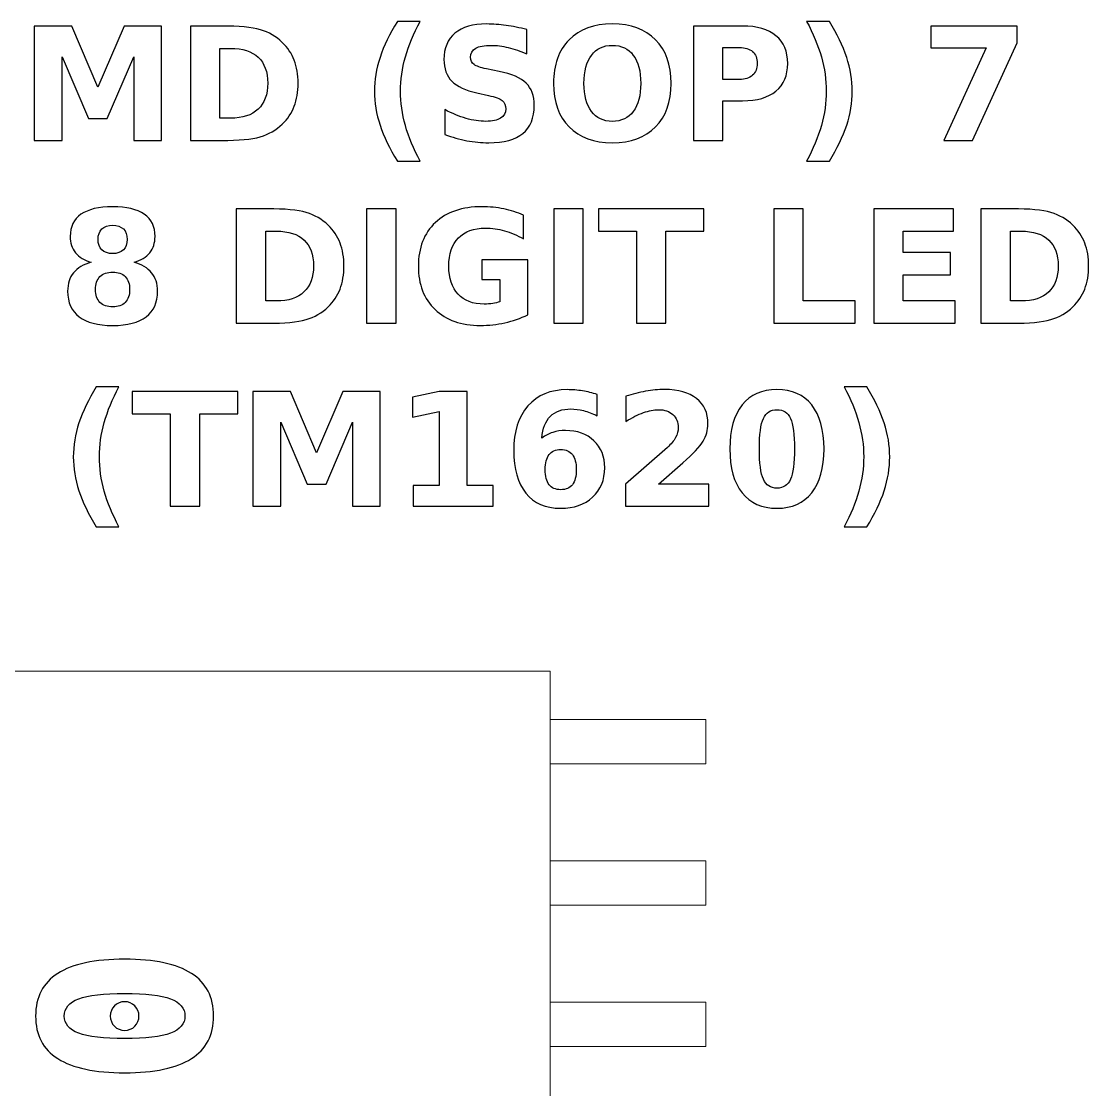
# Model space of a CAD drawing. Header units: centimetres. Extents: x -11.36 to -9.63, y -15.64 to -13.63.
# Drawn here: x -10.593 to -9.633, y -14.591 to -13.631 of the extents above; entities that cross this region are included whole.
import ezdxf

# ---------------------------------------------------------------- set-up
doc = ezdxf.new("R2010")
doc.units = ezdxf.units.CM
doc.header["$MEASUREMENT"] = 0
doc.layers.add('Layer 1', color=7, linetype='Continuous')

msp = doc.modelspace()

# ---------------------------------------------------------------- linework, layer by layer
at = {"layer": 'Layer 1', "color": 7, "lineweight": 9}
for points in [[(-10.8825, -15.485), (-10.1175, -15.485), (-10.1175, -14.215), (-10.8825, -14.215), (-10.8825, -15.485)], [(-10.1175, -14.2985), (-9.9775, -14.2985), (-9.9775, -14.2585), (-10.1175, -14.2585), (-10.1175, -14.2985)], [(-10.1175, -14.4255), (-9.9775, -14.4255), (-9.9775, -14.3855), (-10.1175, -14.3855), (-10.1175, -14.4255)], [(-10.1175, -14.5525), (-9.9775, -14.5525), (-9.9775, -14.5125), (-10.1175, -14.5125), (-10.1175, -14.5525)]]:
    msp.add_lwpolyline(points, close=True, dxfattribs=at)
at = {"layer": 'Layer 1', "color": 250}
for points, knots in [([(-10.23441, -13.75682), (-10.23441, -13.75682), (-10.25487, -13.75682), (-10.25487, -13.75682), (-10.25487, -13.75682), (-10.2619, -13.74549), (-10.2671, -13.73469), (-10.27044, -13.72446), (-10.27044, -13.72446), (-10.2738, -13.71425), (-10.27547, -13.70412), (-10.27547, -13.69405), (-10.27547, -13.69405), (-10.27547, -13.68399), (-10.27378, -13.6738), (-10.27042, -13.6635), (-10.27042, -13.6635), (-10.26703, -13.65318), (-10.26186, -13.64241), (-10.25487, -13.63114), (-10.25487, -13.63114), (-10.25487, -13.63114), (-10.23441, -13.63114), (-10.23441, -13.63114), (-10.23441, -13.63114), (-10.24029, -13.64203), (-10.24469, -13.65268), (-10.24763, -13.66308), (-10.24763, -13.66308), (-10.25057, -13.67347), (-10.25205, -13.68375), (-10.25205, -13.69391), (-10.25205, -13.69391), (-10.25205, -13.70407), (-10.25059, -13.71435), (-10.24768, -13.72479), (-10.24768, -13.72479), (-10.24476, -13.73521), (-10.24034, -13.74589), (-10.23441, -13.75682)], [0, 0, 0, 0, 0.1, 0.1, 0.1, 0.1, 0.2, 0.2, 0.2, 0.2, 0.3, 0.3, 0.3, 0.3, 0.4, 0.4, 0.4, 0.4, 0.5, 0.5, 0.5, 0.5, 0.6, 0.6, 0.6, 0.6, 0.7, 0.7, 0.7, 0.7, 0.8, 0.8, 0.8, 0.8, 0.9, 0.9, 0.9, 0.9, 1, 1, 1, 1]), ([(-9.88683, -13.75682), (-9.88095, -13.74589), (-9.87653, -13.73521), (-9.87359, -13.72479), (-9.87359, -13.72479), (-9.87065, -13.71435), (-9.86919, -13.70407), (-9.86919, -13.69391), (-9.86919, -13.69391), (-9.86919, -13.68375), (-9.87065, -13.67347), (-9.87359, -13.66308), (-9.87359, -13.66308), (-9.87653, -13.65268), (-9.88095, -13.64203), (-9.88683, -13.63114), (-9.88683, -13.63114), (-9.88683, -13.63114), (-9.86637, -13.63114), (-9.86637, -13.63114), (-9.86637, -13.63114), (-9.85939, -13.64241), (-9.85421, -13.65318), (-9.85082, -13.6635), (-9.85082, -13.6635), (-9.84746, -13.6738), (-9.84577, -13.68399), (-9.84577, -13.69405), (-9.84577, -13.69405), (-9.84577, -13.70412), (-9.84744, -13.71425), (-9.8508, -13.72446), (-9.8508, -13.72446), (-9.85414, -13.73469), (-9.85934, -13.74549), (-9.86637, -13.75682), (-9.86637, -13.75682), (-9.86637, -13.75682), (-9.88683, -13.75682), (-9.88683, -13.75682)], [0, 0, 0, 0, 0.1, 0.1, 0.1, 0.1, 0.2, 0.2, 0.2, 0.2, 0.3, 0.3, 0.3, 0.3, 0.4, 0.4, 0.4, 0.4, 0.5, 0.5, 0.5, 0.5, 0.6, 0.6, 0.6, 0.6, 0.7, 0.7, 0.7, 0.7, 0.8, 0.8, 0.8, 0.8, 0.9, 0.9, 0.9, 0.9, 1, 1, 1, 1]), ([(-10.58133, -13.63535), (-10.58133, -13.63535), (-10.54758, -13.63535), (-10.54758, -13.63535), (-10.54758, -13.63535), (-10.54758, -13.63535), (-10.52413, -13.69041), (-10.52413, -13.69041), (-10.52413, -13.69041), (-10.52413, -13.69041), (-10.50057, -13.63535), (-10.50057, -13.63535), (-10.50057, -13.63535), (-10.50057, -13.63535), (-10.46689, -13.63535), (-10.46689, -13.63535), (-10.46689, -13.63535), (-10.46689, -13.63535), (-10.46689, -13.73822), (-10.46689, -13.73822), (-10.46689, -13.73822), (-10.46689, -13.73822), (-10.49196, -13.73822), (-10.49196, -13.73822), (-10.49196, -13.73822), (-10.49196, -13.73822), (-10.49196, -13.66298), (-10.49196, -13.66298), (-10.49196, -13.66298), (-10.49196, -13.66298), (-10.51567, -13.71844), (-10.51567, -13.71844), (-10.51567, -13.71844), (-10.51567, -13.71844), (-10.53248, -13.71844), (-10.53248, -13.71844), (-10.53248, -13.71844), (-10.53248, -13.71844), (-10.55619, -13.66298), (-10.55619, -13.66298), (-10.55619, -13.66298), (-10.55619, -13.66298), (-10.55619, -13.73822), (-10.55619, -13.73822), (-10.55619, -13.73822), (-10.55619, -13.73822), (-10.58133, -13.73822), (-10.58133, -13.73822), (-10.58133, -13.73822), (-10.58133, -13.73822), (-10.58133, -13.63535), (-10.58133, -13.63535)], [0, 0, 0, 0, 0.076923, 0.076923, 0.076923, 0.076923, 0.153846, 0.153846, 0.153846, 0.153846, 0.230769, 0.230769, 0.230769, 0.230769, 0.307692, 0.307692, 0.307692, 0.307692, 0.384615, 0.384615, 0.384615, 0.384615, 0.461538, 0.461538, 0.461538, 0.461538, 0.538462, 0.538462, 0.538462, 0.538462, 0.615385, 0.615385, 0.615385, 0.615385, 0.692308, 0.692308, 0.692308, 0.692308, 0.769231, 0.769231, 0.769231, 0.769231, 0.846154, 0.846154, 0.846154, 0.846154, 0.923077, 0.923077, 0.923077, 0.923077, 1, 1, 1, 1]), ([(-10.4409, -13.63535), (-10.4409, -13.63535), (-10.41291, -13.63535), (-10.41291, -13.63535), (-10.41291, -13.63535), (-10.3973, -13.63535), (-10.38568, -13.63646), (-10.37804, -13.63869), (-10.37804, -13.63869), (-10.37039, -13.64092), (-10.36383, -13.64469), (-10.35835, -13.65003), (-10.35835, -13.65003), (-10.35353, -13.65466), (-10.34996, -13.66002), (-10.3476, -13.66609), (-10.3476, -13.66609), (-10.34528, -13.67213), (-10.3441, -13.679), (-10.3441, -13.68669), (-10.3441, -13.68669), (-10.3441, -13.69445), (-10.34528, -13.70137), (-10.3476, -13.70746), (-10.3476, -13.70746), (-10.34996, -13.71355), (-10.35353, -13.71891), (-10.35835, -13.72354), (-10.35835, -13.72354), (-10.36388, -13.72888), (-10.37049, -13.73265), (-10.3782, -13.73488), (-10.3782, -13.73488), (-10.38592, -13.73711), (-10.39749, -13.73822), (-10.41291, -13.73822), (-10.41291, -13.73822), (-10.41291, -13.73822), (-10.4409, -13.73822), (-10.4409, -13.73822), (-10.4409, -13.73822), (-10.4409, -13.73822), (-10.4409, -13.63535), (-10.4409, -13.63535)], [0, 0, 0, 0, 0.090909, 0.090909, 0.090909, 0.090909, 0.181818, 0.181818, 0.181818, 0.181818, 0.272727, 0.272727, 0.272727, 0.272727, 0.363636, 0.363636, 0.363636, 0.363636, 0.454545, 0.454545, 0.454545, 0.454545, 0.545455, 0.545455, 0.545455, 0.545455, 0.636364, 0.636364, 0.636364, 0.636364, 0.727273, 0.727273, 0.727273, 0.727273, 0.818182, 0.818182, 0.818182, 0.818182, 0.909091, 0.909091, 0.909091, 0.909091, 1, 1, 1, 1]), ([(-10.13857, -13.6386), (-10.13857, -13.6386), (-10.13857, -13.66035), (-10.13857, -13.66035), (-10.13857, -13.66035), (-10.14422, -13.65783), (-10.14974, -13.65593), (-10.1551, -13.65464), (-10.1551, -13.65464), (-10.16049, -13.65334), (-10.16557, -13.65271), (-10.17034, -13.65271), (-10.17034, -13.65271), (-10.17667, -13.65271), (-10.18137, -13.65358), (-10.18441, -13.65532), (-10.18441, -13.65532), (-10.18744, -13.65708), (-10.18895, -13.65979), (-10.18895, -13.66346), (-10.18895, -13.66346), (-10.18895, -13.66621), (-10.18794, -13.66837), (-10.18589, -13.6699), (-10.18589, -13.6699), (-10.18384, -13.67143), (-10.18013, -13.67277), (-10.17474, -13.67387), (-10.17474, -13.67387), (-10.17474, -13.67387), (-10.16345, -13.67613), (-10.16345, -13.67613), (-10.16345, -13.67613), (-10.152, -13.67844), (-10.14389, -13.68192), (-10.13907, -13.68662), (-10.13907, -13.68662), (-10.13424, -13.6913), (-10.13182, -13.69796), (-10.13182, -13.70659), (-10.13182, -13.70659), (-10.13182, -13.71795), (-10.13518, -13.72639), (-10.14191, -13.73192), (-10.14191, -13.73192), (-10.14864, -13.73744), (-10.15891, -13.74022), (-10.17274, -13.74022), (-10.17274, -13.74022), (-10.17928, -13.74022), (-10.18582, -13.73961), (-10.19238, -13.73836), (-10.19238, -13.73836), (-10.19894, -13.73711), (-10.20553, -13.73528), (-10.21209, -13.73286), (-10.21209, -13.73286), (-10.21209, -13.73286), (-10.21209, -13.71047), (-10.21209, -13.71047), (-10.21209, -13.71047), (-10.20553, -13.71395), (-10.19918, -13.71658), (-10.19304, -13.71835), (-10.19304, -13.71835), (-10.1869, -13.72011), (-10.181, -13.721), (-10.17531, -13.721), (-10.17531, -13.721), (-10.16952, -13.721), (-10.16508, -13.72004), (-10.162, -13.71811), (-10.162, -13.71811), (-10.15891, -13.71618), (-10.15739, -13.71343), (-10.15739, -13.70983), (-10.15739, -13.70983), (-10.15739, -13.70663), (-10.15842, -13.70414), (-10.16051, -13.7024), (-10.16051, -13.7024), (-10.16261, -13.70066), (-10.16677, -13.69909), (-10.17303, -13.69772), (-10.17303, -13.69772), (-10.17303, -13.69772), (-10.1833, -13.69544), (-10.1833, -13.69544), (-10.1833, -13.69544), (-10.19358, -13.69323), (-10.20111, -13.68973), (-10.20586, -13.6849), (-10.20586, -13.6849), (-10.21061, -13.68008), (-10.21298, -13.67357), (-10.21298, -13.66541), (-10.21298, -13.66541), (-10.21298, -13.65515), (-10.20967, -13.64727), (-10.20306, -13.64177), (-10.20306, -13.64177), (-10.19645, -13.63624), (-10.18695, -13.63349), (-10.17453, -13.63349), (-10.17453, -13.63349), (-10.16889, -13.63349), (-10.16308, -13.63392), (-10.1571, -13.63476), (-10.1571, -13.63476), (-10.15113, -13.63561), (-10.14495, -13.63688), (-10.13857, -13.6386)], [0, 0, 0, 0, 0.035714, 0.035714, 0.035714, 0.035714, 0.071429, 0.071429, 0.071429, 0.071429, 0.107143, 0.107143, 0.107143, 0.107143, 0.142857, 0.142857, 0.142857, 0.142857, 0.178571, 0.178571, 0.178571, 0.178571, 0.214286, 0.214286, 0.214286, 0.214286, 0.25, 0.25, 0.25, 0.25, 0.285714, 0.285714, 0.285714, 0.285714, 0.321429, 0.321429, 0.321429, 0.321429, 0.357143, 0.357143, 0.357143, 0.357143, 0.392857, 0.392857, 0.392857, 0.392857, 0.428571, 0.428571, 0.428571, 0.428571, 0.464286, 0.464286, 0.464286, 0.464286, 0.5, 0.5, 0.5, 0.5, 0.535714, 0.535714, 0.535714, 0.535714, 0.571429, 0.571429, 0.571429, 0.571429, 0.607143, 0.607143, 0.607143, 0.607143, 0.642857, 0.642857, 0.642857, 0.642857, 0.678571, 0.678571, 0.678571, 0.678571, 0.714286, 0.714286, 0.714286, 0.714286, 0.75, 0.75, 0.75, 0.75, 0.785714, 0.785714, 0.785714, 0.785714, 0.821429, 0.821429, 0.821429, 0.821429, 0.857143, 0.857143, 0.857143, 0.857143, 0.892857, 0.892857, 0.892857, 0.892857, 0.928571, 0.928571, 0.928571, 0.928571, 0.964286, 0.964286, 0.964286, 0.964286, 1, 1, 1, 1]), ([(-10.06155, -13.63349), (-10.04502, -13.63349), (-10.03206, -13.63822), (-10.0227, -13.6477), (-10.0227, -13.6477), (-10.01332, -13.65715), (-10.00864, -13.6702), (-10.00864, -13.68688), (-10.00864, -13.68688), (-10.00864, -13.70351), (-10.01332, -13.71656), (-10.0227, -13.72601), (-10.0227, -13.72601), (-10.03206, -13.73549), (-10.04502, -13.74022), (-10.06155, -13.74022), (-10.06155, -13.74022), (-10.07804, -13.74022), (-10.09097, -13.73549), (-10.10038, -13.72601), (-10.10038, -13.72601), (-10.10976, -13.71656), (-10.11447, -13.70351), (-10.11447, -13.68688), (-10.11447, -13.68688), (-10.11447, -13.6702), (-10.10976, -13.65715), (-10.10038, -13.6477), (-10.10038, -13.6477), (-10.09097, -13.63822), (-10.07804, -13.63349), (-10.06155, -13.63349)], [0, 0, 0, 0, 0.125, 0.125, 0.125, 0.125, 0.25, 0.25, 0.25, 0.25, 0.375, 0.375, 0.375, 0.375, 0.5, 0.5, 0.5, 0.5, 0.625, 0.625, 0.625, 0.625, 0.75, 0.75, 0.75, 0.75, 0.875, 0.875, 0.875, 0.875, 1, 1, 1, 1]), ([(-9.98857, -13.63535), (-9.98857, -13.63535), (-9.94455, -13.63535), (-9.94455, -13.63535), (-9.94455, -13.63535), (-9.93145, -13.63535), (-9.9214, -13.63827), (-9.91439, -13.64408), (-9.91439, -13.64408), (-9.90739, -13.64989), (-9.90388, -13.65816), (-9.90388, -13.66891), (-9.90388, -13.66891), (-9.90388, -13.67968), (-9.90739, -13.68798), (-9.91439, -13.69379), (-9.91439, -13.69379), (-9.9214, -13.6996), (-9.93145, -13.70252), (-9.94455, -13.70252), (-9.94455, -13.70252), (-9.94455, -13.70252), (-9.96204, -13.70252), (-9.96204, -13.70252), (-9.96204, -13.70252), (-9.96204, -13.70252), (-9.96204, -13.73822), (-9.96204, -13.73822), (-9.96204, -13.73822), (-9.96204, -13.73822), (-9.98857, -13.73822), (-9.98857, -13.73822), (-9.98857, -13.73822), (-9.98857, -13.73822), (-9.98857, -13.63535), (-9.98857, -13.63535)], [0, 0, 0, 0, 0.111111, 0.111111, 0.111111, 0.111111, 0.222222, 0.222222, 0.222222, 0.222222, 0.333333, 0.333333, 0.333333, 0.333333, 0.444444, 0.444444, 0.444444, 0.444444, 0.555556, 0.555556, 0.555556, 0.555556, 0.666667, 0.666667, 0.666667, 0.666667, 0.777778, 0.777778, 0.777778, 0.777778, 0.888889, 0.888889, 0.888889, 0.888889, 1, 1, 1, 1]), ([(-9.77507, -13.63535), (-9.77507, -13.63535), (-9.69755, -13.63535), (-9.69755, -13.63535), (-9.69755, -13.63535), (-9.69755, -13.63535), (-9.69755, -13.65031), (-9.69755, -13.65031), (-9.69755, -13.65031), (-9.69755, -13.65031), (-9.73765, -13.73822), (-9.73765, -13.73822), (-9.73765, -13.73822), (-9.73765, -13.73822), (-9.7635, -13.73822), (-9.7635, -13.73822), (-9.7635, -13.73822), (-9.7635, -13.73822), (-9.72552, -13.65485), (-9.72552, -13.65485), (-9.72552, -13.65485), (-9.72552, -13.65485), (-9.77507, -13.65485), (-9.77507, -13.65485), (-9.77507, -13.65485), (-9.77507, -13.65485), (-9.77507, -13.63535), (-9.77507, -13.63535)], [0, 0, 0, 0, 0.142857, 0.142857, 0.142857, 0.142857, 0.285714, 0.285714, 0.285714, 0.285714, 0.428571, 0.428571, 0.428571, 0.428571, 0.571429, 0.571429, 0.571429, 0.571429, 0.714286, 0.714286, 0.714286, 0.714286, 0.857143, 0.857143, 0.857143, 0.857143, 1, 1, 1, 1]), ([(-10.41437, -13.65541), (-10.41437, -13.65541), (-10.41437, -13.71816), (-10.41437, -13.71816), (-10.41437, -13.71816), (-10.41437, -13.71816), (-10.40487, -13.71816), (-10.40487, -13.71816), (-10.40487, -13.71816), (-10.39403, -13.71816), (-10.38575, -13.71548), (-10.38004, -13.71009), (-10.38004, -13.71009), (-10.37432, -13.70473), (-10.37145, -13.69692), (-10.37145, -13.68669), (-10.37145, -13.68669), (-10.37145, -13.67648), (-10.3743, -13.66872), (-10.37999, -13.66341), (-10.37999, -13.66341), (-10.38568, -13.65807), (-10.39398, -13.65541), (-10.40487, -13.65541), (-10.40487, -13.65541), (-10.40487, -13.65541), (-10.41437, -13.65541), (-10.41437, -13.65541)], [0, 0, 0, 0, 0.142857, 0.142857, 0.142857, 0.142857, 0.285714, 0.285714, 0.285714, 0.285714, 0.428571, 0.428571, 0.428571, 0.428571, 0.571429, 0.571429, 0.571429, 0.571429, 0.714286, 0.714286, 0.714286, 0.714286, 0.857143, 0.857143, 0.857143, 0.857143, 1, 1, 1, 1]), ([(-10.06155, -13.65271), (-10.06964, -13.65271), (-10.0759, -13.65569), (-10.08037, -13.66167), (-10.08037, -13.66167), (-10.08481, -13.66764), (-10.08705, -13.67604), (-10.08705, -13.68688), (-10.08705, -13.68688), (-10.08705, -13.6977), (-10.08481, -13.70607), (-10.08037, -13.71204), (-10.08037, -13.71204), (-10.0759, -13.71802), (-10.06964, -13.721), (-10.06155, -13.721), (-10.06155, -13.721), (-10.05341, -13.721), (-10.04714, -13.71802), (-10.04267, -13.71204), (-10.04267, -13.71204), (-10.03822, -13.70607), (-10.03599, -13.6977), (-10.03599, -13.68688), (-10.03599, -13.68688), (-10.03599, -13.67604), (-10.03822, -13.66764), (-10.04267, -13.66167), (-10.04267, -13.66167), (-10.04714, -13.65569), (-10.05341, -13.65271), (-10.06155, -13.65271)], [0, 0, 0, 0, 0.125, 0.125, 0.125, 0.125, 0.25, 0.25, 0.25, 0.25, 0.375, 0.375, 0.375, 0.375, 0.5, 0.5, 0.5, 0.5, 0.625, 0.625, 0.625, 0.625, 0.75, 0.75, 0.75, 0.75, 0.875, 0.875, 0.875, 0.875, 1, 1, 1, 1]), ([(-9.96204, -13.65457), (-9.96204, -13.65457), (-9.96204, -13.6833), (-9.96204, -13.6833), (-9.96204, -13.6833), (-9.96204, -13.6833), (-9.94737, -13.6833), (-9.94737, -13.6833), (-9.94737, -13.6833), (-9.94222, -13.6833), (-9.93824, -13.68206), (-9.93544, -13.67954), (-9.93544, -13.67954), (-9.93264, -13.67705), (-9.93123, -13.6735), (-9.93123, -13.66891), (-9.93123, -13.66891), (-9.93123, -13.6643), (-9.93264, -13.66077), (-9.93544, -13.65828), (-9.93544, -13.65828), (-9.93824, -13.65581), (-9.94222, -13.65457), (-9.94737, -13.65457), (-9.94737, -13.65457), (-9.94737, -13.65457), (-9.96204, -13.65457), (-9.96204, -13.65457)], [0, 0, 0, 0, 0.142857, 0.142857, 0.142857, 0.142857, 0.285714, 0.285714, 0.285714, 0.285714, 0.428571, 0.428571, 0.428571, 0.428571, 0.571429, 0.571429, 0.571429, 0.571429, 0.714286, 0.714286, 0.714286, 0.714286, 0.857143, 0.857143, 0.857143, 0.857143, 1, 1, 1, 1]), ([(-10.5302, -13.8477), (-10.53643, -13.84581), (-10.54114, -13.84292), (-10.54431, -13.83902), (-10.54431, -13.83902), (-10.54749, -13.83511), (-10.54906, -13.83025), (-10.54906, -13.82441), (-10.54906, -13.82441), (-10.54906, -13.81573), (-10.54582, -13.8091), (-10.53935, -13.80456), (-10.53935, -13.80456), (-10.53288, -13.80002), (-10.52336, -13.79774), (-10.51082, -13.79774), (-10.51082, -13.79774), (-10.49838, -13.79774), (-10.4889, -13.8), (-10.48243, -13.80454), (-10.48243, -13.80454), (-10.47597, -13.80906), (-10.47272, -13.81569), (-10.47272, -13.82441), (-10.47272, -13.82441), (-10.47272, -13.83025), (-10.47432, -13.83511), (-10.47749, -13.83902), (-10.47749, -13.83902), (-10.48069, -13.84292), (-10.48542, -13.84581), (-10.49165, -13.8477), (-10.49165, -13.8477), (-10.48467, -13.84962), (-10.4794, -13.85275), (-10.47585, -13.8571), (-10.47585, -13.8571), (-10.4723, -13.86143), (-10.47051, -13.86691), (-10.47051, -13.87354), (-10.47051, -13.87354), (-10.47051, -13.88373), (-10.4739, -13.89144), (-10.48067, -13.89664), (-10.48067, -13.89664), (-10.48744, -13.90186), (-10.49751, -13.90447), (-10.51082, -13.90447), (-10.51082, -13.90447), (-10.5242, -13.90447), (-10.53429, -13.90186), (-10.54111, -13.89664), (-10.54111, -13.89664), (-10.54793, -13.89144), (-10.55134, -13.88373), (-10.55134, -13.87354), (-10.55134, -13.87354), (-10.55134, -13.86691), (-10.54955, -13.86143), (-10.546, -13.8571), (-10.546, -13.8571), (-10.54245, -13.85275), (-10.53718, -13.84962), (-10.5302, -13.8477)], [0, 0, 0, 0, 0.0625, 0.0625, 0.0625, 0.0625, 0.125, 0.125, 0.125, 0.125, 0.1875, 0.1875, 0.1875, 0.1875, 0.25, 0.25, 0.25, 0.25, 0.3125, 0.3125, 0.3125, 0.3125, 0.375, 0.375, 0.375, 0.375, 0.4375, 0.4375, 0.4375, 0.4375, 0.5, 0.5, 0.5, 0.5, 0.5625, 0.5625, 0.5625, 0.5625, 0.625, 0.625, 0.625, 0.625, 0.6875, 0.6875, 0.6875, 0.6875, 0.75, 0.75, 0.75, 0.75, 0.8125, 0.8125, 0.8125, 0.8125, 0.875, 0.875, 0.875, 0.875, 0.9375, 0.9375, 0.9375, 0.9375, 1, 1, 1, 1]), ([(-10.39967, -13.7996), (-10.39967, -13.7996), (-10.37168, -13.7996), (-10.37168, -13.7996), (-10.37168, -13.7996), (-10.35607, -13.7996), (-10.34445, -13.80071), (-10.33681, -13.80294), (-10.33681, -13.80294), (-10.32916, -13.80517), (-10.3226, -13.80894), (-10.31712, -13.81428), (-10.31712, -13.81428), (-10.3123, -13.81891), (-10.30873, -13.82427), (-10.30637, -13.83034), (-10.30637, -13.83034), (-10.30405, -13.83638), (-10.30287, -13.84325), (-10.30287, -13.85094), (-10.30287, -13.85094), (-10.30287, -13.8587), (-10.30405, -13.86562), (-10.30637, -13.87171), (-10.30637, -13.87171), (-10.30873, -13.8778), (-10.3123, -13.88316), (-10.31712, -13.88779), (-10.31712, -13.88779), (-10.32265, -13.89313), (-10.32926, -13.8969), (-10.33697, -13.89913), (-10.33697, -13.89913), (-10.34469, -13.90136), (-10.35626, -13.90247), (-10.37168, -13.90247), (-10.37168, -13.90247), (-10.37168, -13.90247), (-10.39967, -13.90247), (-10.39967, -13.90247), (-10.39967, -13.90247), (-10.39967, -13.90247), (-10.39967, -13.7996), (-10.39967, -13.7996)], [0, 0, 0, 0, 0.090909, 0.090909, 0.090909, 0.090909, 0.181818, 0.181818, 0.181818, 0.181818, 0.272727, 0.272727, 0.272727, 0.272727, 0.363636, 0.363636, 0.363636, 0.363636, 0.454545, 0.454545, 0.454545, 0.454545, 0.545455, 0.545455, 0.545455, 0.545455, 0.636364, 0.636364, 0.636364, 0.636364, 0.727273, 0.727273, 0.727273, 0.727273, 0.818182, 0.818182, 0.818182, 0.818182, 0.909091, 0.909091, 0.909091, 0.909091, 1, 1, 1, 1]), ([(-10.28255, -13.7996), (-10.28255, -13.7996), (-10.25602, -13.7996), (-10.25602, -13.7996), (-10.25602, -13.7996), (-10.25602, -13.7996), (-10.25602, -13.90247), (-10.25602, -13.90247), (-10.25602, -13.90247), (-10.25602, -13.90247), (-10.28255, -13.90247), (-10.28255, -13.90247), (-10.28255, -13.90247), (-10.28255, -13.90247), (-10.28255, -13.7996), (-10.28255, -13.7996)], [0, 0, 0, 0, 0.25, 0.25, 0.25, 0.25, 0.5, 0.5, 0.5, 0.5, 0.75, 0.75, 0.75, 0.75, 1, 1, 1, 1]), ([(-10.13759, -13.89483), (-10.1442, -13.89805), (-10.15106, -13.90045), (-10.15819, -13.90207), (-10.15819, -13.90207), (-10.16532, -13.90367), (-10.17265, -13.90447), (-10.18025, -13.90447), (-10.18025, -13.90447), (-10.19737, -13.90447), (-10.21094, -13.89967), (-10.22096, -13.8901), (-10.22096, -13.8901), (-10.23098, -13.88053), (-10.23599, -13.86755), (-10.23599, -13.85113), (-10.23599, -13.85113), (-10.23599, -13.83455), (-10.23088, -13.82152), (-10.2207, -13.81199), (-10.2207, -13.81199), (-10.21049, -13.80249), (-10.19652, -13.79774), (-10.17879, -13.79774), (-10.17879, -13.79774), (-10.17195, -13.79774), (-10.16539, -13.79838), (-10.15911, -13.79967), (-10.15911, -13.79967), (-10.15285, -13.80096), (-10.14692, -13.80287), (-10.14137, -13.80539), (-10.14137, -13.80539), (-10.14137, -13.80539), (-10.14137, -13.82667), (-10.14137, -13.82667), (-10.14137, -13.82667), (-10.14711, -13.8234), (-10.15283, -13.82098), (-10.1585, -13.81938), (-10.1585, -13.81938), (-10.16416, -13.81776), (-10.16985, -13.81696), (-10.17555, -13.81696), (-10.17555, -13.81696), (-10.18613, -13.81696), (-10.19427, -13.81992), (-10.19998, -13.82582), (-10.19998, -13.82582), (-10.2057, -13.83173), (-10.20857, -13.84017), (-10.20857, -13.85113), (-10.20857, -13.85113), (-10.20857, -13.86202), (-10.20581, -13.87044), (-10.20029, -13.87636), (-10.20029, -13.87636), (-10.19478, -13.88229), (-10.18695, -13.88525), (-10.17679, -13.88525), (-10.17679, -13.88525), (-10.17404, -13.88525), (-10.17148, -13.88509), (-10.1691, -13.88474), (-10.1691, -13.88474), (-10.16673, -13.88438), (-10.16461, -13.88384), (-10.16273, -13.88311), (-10.16273, -13.88311), (-10.16273, -13.88311), (-10.16273, -13.86312), (-10.16273, -13.86312), (-10.16273, -13.86312), (-10.16273, -13.86312), (-10.17891, -13.86312), (-10.17891, -13.86312), (-10.17891, -13.86312), (-10.17891, -13.86312), (-10.17891, -13.84534), (-10.17891, -13.84534), (-10.17891, -13.84534), (-10.17891, -13.84534), (-10.13759, -13.84534), (-10.13759, -13.84534), (-10.13759, -13.84534), (-10.13759, -13.84534), (-10.13759, -13.89483), (-10.13759, -13.89483)], [0, 0, 0, 0, 0.045455, 0.045455, 0.045455, 0.045455, 0.090909, 0.090909, 0.090909, 0.090909, 0.136364, 0.136364, 0.136364, 0.136364, 0.181818, 0.181818, 0.181818, 0.181818, 0.227273, 0.227273, 0.227273, 0.227273, 0.272727, 0.272727, 0.272727, 0.272727, 0.318182, 0.318182, 0.318182, 0.318182, 0.363636, 0.363636, 0.363636, 0.363636, 0.409091, 0.409091, 0.409091, 0.409091, 0.454545, 0.454545, 0.454545, 0.454545, 0.5, 0.5, 0.5, 0.5, 0.545455, 0.545455, 0.545455, 0.545455, 0.590909, 0.590909, 0.590909, 0.590909, 0.636364, 0.636364, 0.636364, 0.636364, 0.681818, 0.681818, 0.681818, 0.681818, 0.727273, 0.727273, 0.727273, 0.727273, 0.772727, 0.772727, 0.772727, 0.772727, 0.818182, 0.818182, 0.818182, 0.818182, 0.863636, 0.863636, 0.863636, 0.863636, 0.909091, 0.909091, 0.909091, 0.909091, 0.954545, 0.954545, 0.954545, 0.954545, 1, 1, 1, 1]), ([(-10.11423, -13.7996), (-10.11423, -13.7996), (-10.0877, -13.7996), (-10.0877, -13.7996), (-10.0877, -13.7996), (-10.0877, -13.7996), (-10.0877, -13.90247), (-10.0877, -13.90247), (-10.0877, -13.90247), (-10.0877, -13.90247), (-10.11423, -13.90247), (-10.11423, -13.90247), (-10.11423, -13.90247), (-10.11423, -13.90247), (-10.11423, -13.7996), (-10.11423, -13.7996)], [0, 0, 0, 0, 0.25, 0.25, 0.25, 0.25, 0.5, 0.5, 0.5, 0.5, 0.75, 0.75, 0.75, 0.75, 1, 1, 1, 1]), ([(-10.07402, -13.7996), (-10.07402, -13.7996), (-9.97922, -13.7996), (-9.97922, -13.7996), (-9.97922, -13.7996), (-9.97922, -13.7996), (-9.97922, -13.81966), (-9.97922, -13.81966), (-9.97922, -13.81966), (-9.97922, -13.81966), (-10.01332, -13.81966), (-10.01332, -13.81966), (-10.01332, -13.81966), (-10.01332, -13.81966), (-10.01332, -13.90247), (-10.01332, -13.90247), (-10.01332, -13.90247), (-10.01332, -13.90247), (-10.03985, -13.90247), (-10.03985, -13.90247), (-10.03985, -13.90247), (-10.03985, -13.90247), (-10.03985, -13.81966), (-10.03985, -13.81966), (-10.03985, -13.81966), (-10.03985, -13.81966), (-10.07402, -13.81966), (-10.07402, -13.81966), (-10.07402, -13.81966), (-10.07402, -13.81966), (-10.07402, -13.7996), (-10.07402, -13.7996)], [0, 0, 0, 0, 0.125, 0.125, 0.125, 0.125, 0.25, 0.25, 0.25, 0.25, 0.375, 0.375, 0.375, 0.375, 0.5, 0.5, 0.5, 0.5, 0.625, 0.625, 0.625, 0.625, 0.75, 0.75, 0.75, 0.75, 0.875, 0.875, 0.875, 0.875, 1, 1, 1, 1]), ([(-9.91635, -13.7996), (-9.91635, -13.7996), (-9.88982, -13.7996), (-9.88982, -13.7996), (-9.88982, -13.7996), (-9.88982, -13.7996), (-9.88982, -13.88241), (-9.88982, -13.88241), (-9.88982, -13.88241), (-9.88982, -13.88241), (-9.84326, -13.88241), (-9.84326, -13.88241), (-9.84326, -13.88241), (-9.84326, -13.88241), (-9.84326, -13.90247), (-9.84326, -13.90247), (-9.84326, -13.90247), (-9.84326, -13.90247), (-9.91635, -13.90247), (-9.91635, -13.90247), (-9.91635, -13.90247), (-9.91635, -13.90247), (-9.91635, -13.7996), (-9.91635, -13.7996)], [0, 0, 0, 0, 0.166667, 0.166667, 0.166667, 0.166667, 0.333333, 0.333333, 0.333333, 0.333333, 0.5, 0.5, 0.5, 0.5, 0.666667, 0.666667, 0.666667, 0.666667, 0.833333, 0.833333, 0.833333, 0.833333, 1, 1, 1, 1]), ([(-9.82644, -13.7996), (-9.82644, -13.7996), (-9.75485, -13.7996), (-9.75485, -13.7996), (-9.75485, -13.7996), (-9.75485, -13.7996), (-9.75485, -13.81966), (-9.75485, -13.81966), (-9.75485, -13.81966), (-9.75485, -13.81966), (-9.79991, -13.81966), (-9.79991, -13.81966), (-9.79991, -13.81966), (-9.79991, -13.81966), (-9.79991, -13.83881), (-9.79991, -13.83881), (-9.79991, -13.83881), (-9.79991, -13.83881), (-9.75756, -13.83881), (-9.75756, -13.83881), (-9.75756, -13.83881), (-9.75756, -13.83881), (-9.75756, -13.85887), (-9.75756, -13.85887), (-9.75756, -13.85887), (-9.75756, -13.85887), (-9.79991, -13.85887), (-9.79991, -13.85887), (-9.79991, -13.85887), (-9.79991, -13.85887), (-9.79991, -13.88241), (-9.79991, -13.88241), (-9.79991, -13.88241), (-9.79991, -13.88241), (-9.75335, -13.88241), (-9.75335, -13.88241), (-9.75335, -13.88241), (-9.75335, -13.88241), (-9.75335, -13.90247), (-9.75335, -13.90247), (-9.75335, -13.90247), (-9.75335, -13.90247), (-9.82644, -13.90247), (-9.82644, -13.90247), (-9.82644, -13.90247), (-9.82644, -13.90247), (-9.82644, -13.7996), (-9.82644, -13.7996)], [0, 0, 0, 0, 0.083333, 0.083333, 0.083333, 0.083333, 0.166667, 0.166667, 0.166667, 0.166667, 0.25, 0.25, 0.25, 0.25, 0.333333, 0.333333, 0.333333, 0.333333, 0.416667, 0.416667, 0.416667, 0.416667, 0.5, 0.5, 0.5, 0.5, 0.583333, 0.583333, 0.583333, 0.583333, 0.666667, 0.666667, 0.666667, 0.666667, 0.75, 0.75, 0.75, 0.75, 0.833333, 0.833333, 0.833333, 0.833333, 0.916667, 0.916667, 0.916667, 0.916667, 1, 1, 1, 1]), ([(-9.73004, -13.7996), (-9.73004, -13.7996), (-9.70205, -13.7996), (-9.70205, -13.7996), (-9.70205, -13.7996), (-9.68644, -13.7996), (-9.67482, -13.80071), (-9.66718, -13.80294), (-9.66718, -13.80294), (-9.65953, -13.80517), (-9.65297, -13.80894), (-9.64749, -13.81428), (-9.64749, -13.81428), (-9.64267, -13.81891), (-9.6391, -13.82427), (-9.63674, -13.83034), (-9.63674, -13.83034), (-9.63442, -13.83638), (-9.63324, -13.84325), (-9.63324, -13.85094), (-9.63324, -13.85094), (-9.63324, -13.8587), (-9.63442, -13.86562), (-9.63674, -13.87171), (-9.63674, -13.87171), (-9.6391, -13.8778), (-9.64267, -13.88316), (-9.64749, -13.88779), (-9.64749, -13.88779), (-9.65302, -13.89313), (-9.65963, -13.8969), (-9.66734, -13.89913), (-9.66734, -13.89913), (-9.67506, -13.90136), (-9.68663, -13.90247), (-9.70205, -13.90247), (-9.70205, -13.90247), (-9.70205, -13.90247), (-9.73004, -13.90247), (-9.73004, -13.90247), (-9.73004, -13.90247), (-9.73004, -13.90247), (-9.73004, -13.7996), (-9.73004, -13.7996)], [0, 0, 0, 0, 0.090909, 0.090909, 0.090909, 0.090909, 0.181818, 0.181818, 0.181818, 0.181818, 0.272727, 0.272727, 0.272727, 0.272727, 0.363636, 0.363636, 0.363636, 0.363636, 0.454545, 0.454545, 0.454545, 0.454545, 0.545455, 0.545455, 0.545455, 0.545455, 0.636364, 0.636364, 0.636364, 0.636364, 0.727273, 0.727273, 0.727273, 0.727273, 0.818182, 0.818182, 0.818182, 0.818182, 0.909091, 0.909091, 0.909091, 0.909091, 1, 1, 1, 1]), ([(-10.52399, -13.82709), (-10.52399, -13.83119), (-10.52286, -13.83434), (-10.52058, -13.83652), (-10.52058, -13.83652), (-10.5183, -13.83874), (-10.51505, -13.83984), (-10.51082, -13.83984), (-10.51082, -13.83984), (-10.50668, -13.83984), (-10.50348, -13.83874), (-10.50125, -13.83652), (-10.50125, -13.83652), (-10.49899, -13.83434), (-10.49786, -13.83119), (-10.49786, -13.82709), (-10.49786, -13.82709), (-10.49786, -13.823), (-10.49899, -13.81987), (-10.50125, -13.81769), (-10.50125, -13.81769), (-10.50348, -13.8155), (-10.50668, -13.81442), (-10.51082, -13.81442), (-10.51082, -13.81442), (-10.51505, -13.81442), (-10.5183, -13.81552), (-10.52058, -13.81773), (-10.52058, -13.81773), (-10.52286, -13.81992), (-10.52399, -13.82305), (-10.52399, -13.82709)], [0, 0, 0, 0, 0.125, 0.125, 0.125, 0.125, 0.25, 0.25, 0.25, 0.25, 0.375, 0.375, 0.375, 0.375, 0.5, 0.5, 0.5, 0.5, 0.625, 0.625, 0.625, 0.625, 0.75, 0.75, 0.75, 0.75, 0.875, 0.875, 0.875, 0.875, 1, 1, 1, 1]), ([(-10.37314, -13.81966), (-10.37314, -13.81966), (-10.37314, -13.88241), (-10.37314, -13.88241), (-10.37314, -13.88241), (-10.37314, -13.88241), (-10.36364, -13.88241), (-10.36364, -13.88241), (-10.36364, -13.88241), (-10.3528, -13.88241), (-10.34452, -13.87973), (-10.33881, -13.87434), (-10.33881, -13.87434), (-10.33309, -13.86898), (-10.33022, -13.86117), (-10.33022, -13.85094), (-10.33022, -13.85094), (-10.33022, -13.84073), (-10.33307, -13.83297), (-10.33876, -13.82766), (-10.33876, -13.82766), (-10.34445, -13.82232), (-10.35275, -13.81966), (-10.36364, -13.81966), (-10.36364, -13.81966), (-10.36364, -13.81966), (-10.37314, -13.81966), (-10.37314, -13.81966)], [0, 0, 0, 0, 0.142857, 0.142857, 0.142857, 0.142857, 0.285714, 0.285714, 0.285714, 0.285714, 0.428571, 0.428571, 0.428571, 0.428571, 0.571429, 0.571429, 0.571429, 0.571429, 0.714286, 0.714286, 0.714286, 0.714286, 0.857143, 0.857143, 0.857143, 0.857143, 1, 1, 1, 1]), ([(-9.70351, -13.81966), (-9.70351, -13.81966), (-9.70351, -13.88241), (-9.70351, -13.88241), (-9.70351, -13.88241), (-9.70351, -13.88241), (-9.69401, -13.88241), (-9.69401, -13.88241), (-9.69401, -13.88241), (-9.68317, -13.88241), (-9.67489, -13.87973), (-9.66918, -13.87434), (-9.66918, -13.87434), (-9.66346, -13.86898), (-9.66059, -13.86117), (-9.66059, -13.85094), (-9.66059, -13.85094), (-9.66059, -13.84073), (-9.66344, -13.83297), (-9.66913, -13.82766), (-9.66913, -13.82766), (-9.67482, -13.82232), (-9.68312, -13.81966), (-9.69401, -13.81966), (-9.69401, -13.81966), (-9.69401, -13.81966), (-9.70351, -13.81966), (-9.70351, -13.81966)], [0, 0, 0, 0, 0.142857, 0.142857, 0.142857, 0.142857, 0.285714, 0.285714, 0.285714, 0.285714, 0.428571, 0.428571, 0.428571, 0.428571, 0.571429, 0.571429, 0.571429, 0.571429, 0.714286, 0.714286, 0.714286, 0.714286, 0.857143, 0.857143, 0.857143, 0.857143, 1, 1, 1, 1]), ([(-10.51082, -13.85644), (-10.51578, -13.85644), (-10.51962, -13.85781), (-10.52227, -13.86051), (-10.52227, -13.86051), (-10.52493, -13.86322), (-10.52627, -13.8671), (-10.52627, -13.87215), (-10.52627, -13.87215), (-10.52627, -13.87721), (-10.52493, -13.88107), (-10.52227, -13.88377), (-10.52227, -13.88377), (-10.51962, -13.88645), (-10.51578, -13.88779), (-10.51082, -13.88779), (-10.51082, -13.88779), (-10.5059, -13.88779), (-10.50214, -13.88645), (-10.49951, -13.88377), (-10.49951, -13.88377), (-10.4969, -13.88107), (-10.49558, -13.87721), (-10.49558, -13.87215), (-10.49558, -13.87215), (-10.49558, -13.86705), (-10.4969, -13.86317), (-10.49951, -13.86047), (-10.49951, -13.86047), (-10.50214, -13.85779), (-10.5059, -13.85644), (-10.51082, -13.85644)], [0, 0, 0, 0, 0.125, 0.125, 0.125, 0.125, 0.25, 0.25, 0.25, 0.25, 0.375, 0.375, 0.375, 0.375, 0.5, 0.5, 0.5, 0.5, 0.625, 0.625, 0.625, 0.625, 0.75, 0.75, 0.75, 0.75, 0.875, 0.875, 0.875, 0.875, 1, 1, 1, 1]), ([(-10.50518, -14.08532), (-10.50518, -14.08532), (-10.52564, -14.08532), (-10.52564, -14.08532), (-10.52564, -14.08532), (-10.53267, -14.07399), (-10.53787, -14.06319), (-10.54121, -14.05296), (-10.54121, -14.05296), (-10.54457, -14.04275), (-10.54624, -14.03262), (-10.54624, -14.02255), (-10.54624, -14.02255), (-10.54624, -14.01249), (-10.54455, -14.0023), (-10.54119, -13.992), (-10.54119, -13.992), (-10.5378, -13.98168), (-10.53263, -13.97091), (-10.52564, -13.95964), (-10.52564, -13.95964), (-10.52564, -13.95964), (-10.50518, -13.95964), (-10.50518, -13.95964), (-10.50518, -13.95964), (-10.51106, -13.97053), (-10.51546, -13.98118), (-10.5184, -13.99158), (-10.5184, -13.99158), (-10.52134, -14.00197), (-10.52282, -14.01225), (-10.52282, -14.02241), (-10.52282, -14.02241), (-10.52282, -14.03257), (-10.52136, -14.04285), (-10.51845, -14.05329), (-10.51845, -14.05329), (-10.51553, -14.06371), (-10.51111, -14.07439), (-10.50518, -14.08532)], [0, 0, 0, 0, 0.1, 0.1, 0.1, 0.1, 0.2, 0.2, 0.2, 0.2, 0.3, 0.3, 0.3, 0.3, 0.4, 0.4, 0.4, 0.4, 0.5, 0.5, 0.5, 0.5, 0.6, 0.6, 0.6, 0.6, 0.7, 0.7, 0.7, 0.7, 0.8, 0.8, 0.8, 0.8, 0.9, 0.9, 0.9, 0.9, 1, 1, 1, 1]), ([(-10.49321, -13.96385), (-10.49321, -13.96385), (-10.39841, -13.96385), (-10.39841, -13.96385), (-10.39841, -13.96385), (-10.39841, -13.96385), (-10.39841, -13.98391), (-10.39841, -13.98391), (-10.39841, -13.98391), (-10.39841, -13.98391), (-10.43251, -13.98391), (-10.43251, -13.98391), (-10.43251, -13.98391), (-10.43251, -13.98391), (-10.43251, -14.06672), (-10.43251, -14.06672), (-10.43251, -14.06672), (-10.43251, -14.06672), (-10.45904, -14.06672), (-10.45904, -14.06672), (-10.45904, -14.06672), (-10.45904, -14.06672), (-10.45904, -13.98391), (-10.45904, -13.98391), (-10.45904, -13.98391), (-10.45904, -13.98391), (-10.49321, -13.98391), (-10.49321, -13.98391), (-10.49321, -13.98391), (-10.49321, -13.98391), (-10.49321, -13.96385), (-10.49321, -13.96385)], [0, 0, 0, 0, 0.125, 0.125, 0.125, 0.125, 0.25, 0.25, 0.25, 0.25, 0.375, 0.375, 0.375, 0.375, 0.5, 0.5, 0.5, 0.5, 0.625, 0.625, 0.625, 0.625, 0.75, 0.75, 0.75, 0.75, 0.875, 0.875, 0.875, 0.875, 1, 1, 1, 1]), ([(-10.38467, -13.96385), (-10.38467, -13.96385), (-10.35092, -13.96385), (-10.35092, -13.96385), (-10.35092, -13.96385), (-10.35092, -13.96385), (-10.32747, -14.01891), (-10.32747, -14.01891), (-10.32747, -14.01891), (-10.32747, -14.01891), (-10.30391, -13.96385), (-10.30391, -13.96385), (-10.30391, -13.96385), (-10.30391, -13.96385), (-10.27023, -13.96385), (-10.27023, -13.96385), (-10.27023, -13.96385), (-10.27023, -13.96385), (-10.27023, -14.06672), (-10.27023, -14.06672), (-10.27023, -14.06672), (-10.27023, -14.06672), (-10.2953, -14.06672), (-10.2953, -14.06672), (-10.2953, -14.06672), (-10.2953, -14.06672), (-10.2953, -13.99148), (-10.2953, -13.99148), (-10.2953, -13.99148), (-10.2953, -13.99148), (-10.31901, -14.04694), (-10.31901, -14.04694), (-10.31901, -14.04694), (-10.31901, -14.04694), (-10.33582, -14.04694), (-10.33582, -14.04694), (-10.33582, -14.04694), (-10.33582, -14.04694), (-10.35953, -13.99148), (-10.35953, -13.99148), (-10.35953, -13.99148), (-10.35953, -13.99148), (-10.35953, -14.06672), (-10.35953, -14.06672), (-10.35953, -14.06672), (-10.35953, -14.06672), (-10.38467, -14.06672), (-10.38467, -14.06672), (-10.38467, -14.06672), (-10.38467, -14.06672), (-10.38467, -13.96385), (-10.38467, -13.96385)], [0, 0, 0, 0, 0.076923, 0.076923, 0.076923, 0.076923, 0.153846, 0.153846, 0.153846, 0.153846, 0.230769, 0.230769, 0.230769, 0.230769, 0.307692, 0.307692, 0.307692, 0.307692, 0.384615, 0.384615, 0.384615, 0.384615, 0.461538, 0.461538, 0.461538, 0.461538, 0.538462, 0.538462, 0.538462, 0.538462, 0.615385, 0.615385, 0.615385, 0.615385, 0.692308, 0.692308, 0.692308, 0.692308, 0.769231, 0.769231, 0.769231, 0.769231, 0.846154, 0.846154, 0.846154, 0.846154, 0.923077, 0.923077, 0.923077, 0.923077, 1, 1, 1, 1]), ([(-10.24067, -14.0484), (-10.24067, -14.0484), (-10.21724, -14.0484), (-10.21724, -14.0484), (-10.21724, -14.0484), (-10.21724, -14.0484), (-10.21724, -13.98191), (-10.21724, -13.98191), (-10.21724, -13.98191), (-10.21724, -13.98191), (-10.24128, -13.98688), (-10.24128, -13.98688), (-10.24128, -13.98688), (-10.24128, -13.98688), (-10.24128, -13.96881), (-10.24128, -13.96881), (-10.24128, -13.96881), (-10.24128, -13.96881), (-10.21738, -13.96385), (-10.21738, -13.96385), (-10.21738, -13.96385), (-10.21738, -13.96385), (-10.19217, -13.96385), (-10.19217, -13.96385), (-10.19217, -13.96385), (-10.19217, -13.96385), (-10.19217, -14.0484), (-10.19217, -14.0484), (-10.19217, -14.0484), (-10.19217, -14.0484), (-10.16875, -14.0484), (-10.16875, -14.0484), (-10.16875, -14.0484), (-10.16875, -14.0484), (-10.16875, -14.06672), (-10.16875, -14.06672), (-10.16875, -14.06672), (-10.16875, -14.06672), (-10.24067, -14.06672), (-10.24067, -14.06672), (-10.24067, -14.06672), (-10.24067, -14.06672), (-10.24067, -14.0484), (-10.24067, -14.0484)], [0, 0, 0, 0, 0.090909, 0.090909, 0.090909, 0.090909, 0.181818, 0.181818, 0.181818, 0.181818, 0.272727, 0.272727, 0.272727, 0.272727, 0.363636, 0.363636, 0.363636, 0.363636, 0.454545, 0.454545, 0.454545, 0.454545, 0.545455, 0.545455, 0.545455, 0.545455, 0.636364, 0.636364, 0.636364, 0.636364, 0.727273, 0.727273, 0.727273, 0.727273, 0.818182, 0.818182, 0.818182, 0.818182, 0.909091, 0.909091, 0.909091, 0.909091, 1, 1, 1, 1]), ([(-10.07517, -13.96653), (-10.07517, -13.96653), (-10.07517, -13.98556), (-10.07517, -13.98556), (-10.07517, -13.98556), (-10.07954, -13.98349), (-10.08363, -13.98196), (-10.08749, -13.98097), (-10.08749, -13.98097), (-10.09135, -13.97998), (-10.09513, -13.97949), (-10.0988, -13.97949), (-10.0988, -13.97949), (-10.10671, -13.97949), (-10.11284, -13.98168), (-10.11726, -13.98608), (-10.11726, -13.98608), (-10.12166, -13.99045), (-10.12425, -13.99696), (-10.12498, -14.0056), (-10.12498, -14.0056), (-10.12195, -14.00336), (-10.11865, -14.00167), (-10.11512, -14.00054), (-10.11512, -14.00054), (-10.1116, -13.99941), (-10.10774, -13.99885), (-10.10355, -13.99885), (-10.10355, -13.99885), (-10.09304, -13.99885), (-10.08455, -14.00193), (-10.07811, -14.00809), (-10.07811, -14.00809), (-10.07164, -14.01423), (-10.06842, -14.02229), (-10.06842, -14.03227), (-10.06842, -14.03227), (-10.06842, -14.0433), (-10.07202, -14.05212), (-10.07924, -14.05877), (-10.07924, -14.05877), (-10.08643, -14.0654), (-10.09612, -14.06872), (-10.10823, -14.06872), (-10.10823, -14.06872), (-10.12159, -14.06872), (-10.13194, -14.0642), (-10.13928, -14.05517), (-10.13928, -14.05517), (-10.14659, -14.04616), (-10.15026, -14.03335), (-10.15026, -14.01677), (-10.15026, -14.01677), (-10.15026, -13.99979), (-10.14598, -13.98643), (-10.13742, -13.97672), (-10.13742, -13.97672), (-10.12884, -13.967), (-10.1171, -13.96213), (-10.10217, -13.96213), (-10.10217, -13.96213), (-10.09744, -13.96213), (-10.09285, -13.96251), (-10.08838, -13.96324), (-10.08838, -13.96324), (-10.08394, -13.96397), (-10.07954, -13.96507), (-10.07517, -13.96653)], [0, 0, 0, 0, 0.058824, 0.058824, 0.058824, 0.058824, 0.117647, 0.117647, 0.117647, 0.117647, 0.176471, 0.176471, 0.176471, 0.176471, 0.235294, 0.235294, 0.235294, 0.235294, 0.294118, 0.294118, 0.294118, 0.294118, 0.352941, 0.352941, 0.352941, 0.352941, 0.411765, 0.411765, 0.411765, 0.411765, 0.470588, 0.470588, 0.470588, 0.470588, 0.529412, 0.529412, 0.529412, 0.529412, 0.588235, 0.588235, 0.588235, 0.588235, 0.647059, 0.647059, 0.647059, 0.647059, 0.705882, 0.705882, 0.705882, 0.705882, 0.764706, 0.764706, 0.764706, 0.764706, 0.823529, 0.823529, 0.823529, 0.823529, 0.882353, 0.882353, 0.882353, 0.882353, 0.941176, 0.941176, 0.941176, 0.941176, 1, 1, 1, 1]), ([(-10.02016, -14.04722), (-10.02016, -14.04722), (-9.97488, -14.04722), (-9.97488, -14.04722), (-9.97488, -14.04722), (-9.97488, -14.04722), (-9.97488, -14.06672), (-9.97488, -14.06672), (-9.97488, -14.06672), (-9.97488, -14.06672), (-10.04965, -14.06672), (-10.04965, -14.06672), (-10.04965, -14.06672), (-10.04965, -14.06672), (-10.04965, -14.04722), (-10.04965, -14.04722), (-10.04965, -14.04722), (-10.04965, -14.04722), (-10.01209, -14.01409), (-10.01209, -14.01409), (-10.01209, -14.01409), (-10.00873, -14.01105), (-10.00626, -14.00809), (-10.00466, -14.0052), (-10.00466, -14.0052), (-10.00304, -14.0023), (-10.00224, -13.99929), (-10.00224, -13.99616), (-10.00224, -13.99616), (-10.00224, -13.99134), (-10.00386, -13.98746), (-10.0071, -13.98452), (-10.0071, -13.98452), (-10.01033, -13.98158), (-10.01463, -13.98013), (-10.02002, -13.98013), (-10.02002, -13.98013), (-10.02415, -13.98013), (-10.02867, -13.98102), (-10.03359, -13.98278), (-10.03359, -13.98278), (-10.0385, -13.98455), (-10.04377, -13.98718), (-10.04937, -13.99066), (-10.04937, -13.99066), (-10.04937, -13.99066), (-10.04937, -13.96806), (-10.04937, -13.96806), (-10.04937, -13.96806), (-10.04339, -13.96609), (-10.03749, -13.96458), (-10.03166, -13.96355), (-10.03166, -13.96355), (-10.02582, -13.96251), (-10.02011, -13.96199), (-10.01449, -13.96199), (-10.01449, -13.96199), (-10.00219, -13.96199), (-9.99262, -13.9647), (-9.9858, -13.97013), (-9.9858, -13.97013), (-9.97898, -13.97554), (-9.97557, -13.98309), (-9.97557, -13.9928), (-9.97557, -13.9928), (-9.97557, -13.9984), (-9.97702, -14.00362), (-9.97992, -14.00847), (-9.97992, -14.00847), (-9.98281, -14.01331), (-9.9889, -14.0198), (-9.99817, -14.02794), (-9.99817, -14.02794), (-9.99817, -14.02794), (-10.02016, -14.04722), (-10.02016, -14.04722)], [0, 0, 0, 0, 0.052632, 0.052632, 0.052632, 0.052632, 0.105263, 0.105263, 0.105263, 0.105263, 0.157895, 0.157895, 0.157895, 0.157895, 0.210526, 0.210526, 0.210526, 0.210526, 0.263158, 0.263158, 0.263158, 0.263158, 0.315789, 0.315789, 0.315789, 0.315789, 0.368421, 0.368421, 0.368421, 0.368421, 0.421053, 0.421053, 0.421053, 0.421053, 0.473684, 0.473684, 0.473684, 0.473684, 0.526316, 0.526316, 0.526316, 0.526316, 0.578947, 0.578947, 0.578947, 0.578947, 0.631579, 0.631579, 0.631579, 0.631579, 0.684211, 0.684211, 0.684211, 0.684211, 0.736842, 0.736842, 0.736842, 0.736842, 0.789474, 0.789474, 0.789474, 0.789474, 0.842105, 0.842105, 0.842105, 0.842105, 0.894737, 0.894737, 0.894737, 0.894737, 0.947368, 0.947368, 0.947368, 0.947368, 1, 1, 1, 1]), ([(-9.87119, -14.01538), (-9.87119, -14.03243), (-9.87486, -14.04558), (-9.88222, -14.05484), (-9.88222, -14.05484), (-9.88956, -14.06409), (-9.9, -14.06872), (-9.9135, -14.06872), (-9.9135, -14.06872), (-9.92705, -14.06872), (-9.93751, -14.06409), (-9.94485, -14.05484), (-9.94485, -14.05484), (-9.95221, -14.04558), (-9.95588, -14.03243), (-9.95588, -14.01538), (-9.95588, -14.01538), (-9.95588, -13.99831), (-9.95221, -13.98513), (-9.94485, -13.97587), (-9.94485, -13.97587), (-9.93751, -13.96663), (-9.92705, -13.96199), (-9.9135, -13.96199), (-9.9135, -13.96199), (-9.9, -13.96199), (-9.88956, -13.96663), (-9.88222, -13.97587), (-9.88222, -13.97587), (-9.87486, -13.98513), (-9.87119, -13.99831), (-9.87119, -14.01538)], [0, 0, 0, 0, 0.125, 0.125, 0.125, 0.125, 0.25, 0.25, 0.25, 0.25, 0.375, 0.375, 0.375, 0.375, 0.5, 0.5, 0.5, 0.5, 0.625, 0.625, 0.625, 0.625, 0.75, 0.75, 0.75, 0.75, 0.875, 0.875, 0.875, 0.875, 1, 1, 1, 1]), ([(-9.85315, -14.08532), (-9.84727, -14.07439), (-9.84285, -14.06371), (-9.83991, -14.05329), (-9.83991, -14.05329), (-9.83697, -14.04285), (-9.83551, -14.03257), (-9.83551, -14.02241), (-9.83551, -14.02241), (-9.83551, -14.01225), (-9.83697, -14.00197), (-9.83991, -13.99158), (-9.83991, -13.99158), (-9.84285, -13.98118), (-9.84727, -13.97053), (-9.85315, -13.95964), (-9.85315, -13.95964), (-9.85315, -13.95964), (-9.83269, -13.95964), (-9.83269, -13.95964), (-9.83269, -13.95964), (-9.82571, -13.97091), (-9.82053, -13.98168), (-9.81714, -13.992), (-9.81714, -13.992), (-9.81378, -14.0023), (-9.81209, -14.01249), (-9.81209, -14.02255), (-9.81209, -14.02255), (-9.81209, -14.03262), (-9.81376, -14.04275), (-9.81712, -14.05296), (-9.81712, -14.05296), (-9.82046, -14.06319), (-9.82566, -14.07399), (-9.83269, -14.08532), (-9.83269, -14.08532), (-9.83269, -14.08532), (-9.85315, -14.08532), (-9.85315, -14.08532)], [0, 0, 0, 0, 0.1, 0.1, 0.1, 0.1, 0.2, 0.2, 0.2, 0.2, 0.3, 0.3, 0.3, 0.3, 0.4, 0.4, 0.4, 0.4, 0.5, 0.5, 0.5, 0.5, 0.6, 0.6, 0.6, 0.6, 0.7, 0.7, 0.7, 0.7, 0.8, 0.8, 0.8, 0.8, 0.9, 0.9, 0.9, 0.9, 1, 1, 1, 1]), ([(-9.89772, -14.01519), (-9.89772, -14.00233), (-9.89892, -13.99327), (-9.90134, -13.988), (-9.90134, -13.988), (-9.90374, -13.98276), (-9.90781, -13.98013), (-9.9135, -13.98013), (-9.9135, -13.98013), (-9.91919, -13.98013), (-9.92326, -13.98276), (-9.92571, -13.988), (-9.92571, -13.988), (-9.92813, -13.99327), (-9.92935, -14.00233), (-9.92935, -14.01519), (-9.92935, -14.01519), (-9.92935, -14.02817), (-9.92813, -14.03735), (-9.92571, -14.04266), (-9.92571, -14.04266), (-9.92326, -14.048), (-9.91919, -14.05066), (-9.9135, -14.05066), (-9.9135, -14.05066), (-9.90786, -14.05066), (-9.90381, -14.048), (-9.90136, -14.04266), (-9.90136, -14.04266), (-9.89894, -14.03735), (-9.89772, -14.02817), (-9.89772, -14.01519)], [0, 0, 0, 0, 0.125, 0.125, 0.125, 0.125, 0.25, 0.25, 0.25, 0.25, 0.375, 0.375, 0.375, 0.375, 0.5, 0.5, 0.5, 0.5, 0.625, 0.625, 0.625, 0.625, 0.75, 0.75, 0.75, 0.75, 0.875, 0.875, 0.875, 0.875, 1, 1, 1, 1]), ([(-10.10795, -14.01594), (-10.11261, -14.01594), (-10.11609, -14.01745), (-10.11839, -14.02046), (-10.11839, -14.02046), (-10.12072, -14.02347), (-10.12187, -14.02799), (-10.12187, -14.03398), (-10.12187, -14.03398), (-10.12187, -14.04), (-10.12072, -14.04452), (-10.11839, -14.04753), (-10.11839, -14.04753), (-10.11609, -14.05054), (-10.11261, -14.05204), (-10.10795, -14.05204), (-10.10795, -14.05204), (-10.10327, -14.05204), (-10.09977, -14.05054), (-10.09746, -14.04753), (-10.09746, -14.04753), (-10.09513, -14.04452), (-10.09398, -14.04), (-10.09398, -14.03398), (-10.09398, -14.03398), (-10.09398, -14.02799), (-10.09513, -14.02347), (-10.09746, -14.02046), (-10.09746, -14.02046), (-10.09977, -14.01745), (-10.10327, -14.01594), (-10.10795, -14.01594)], [0, 0, 0, 0, 0.125, 0.125, 0.125, 0.125, 0.25, 0.25, 0.25, 0.25, 0.375, 0.375, 0.375, 0.375, 0.5, 0.5, 0.5, 0.5, 0.625, 0.625, 0.625, 0.625, 0.75, 0.75, 0.75, 0.75, 0.875, 0.875, 0.875, 0.875, 1, 1, 1, 1]), ([(-10.50007, -14.57609), (-10.52678, -14.57609), (-10.54682, -14.57186), (-10.56015, -14.56339), (-10.56015, -14.56339), (-10.57349, -14.55489), (-10.58015, -14.54215), (-10.58015, -14.52511), (-10.58015, -14.52511), (-10.58015, -14.50804), (-10.57352, -14.49527), (-10.56022, -14.48677), (-10.56022, -14.48677), (-10.54692, -14.4783), (-10.52685, -14.47406), (-10.50007, -14.47406), (-10.50007, -14.47406), (-10.47333, -14.47406), (-10.45329, -14.4783), (-10.43999, -14.48677), (-10.43999, -14.48677), (-10.42669, -14.49527), (-10.42006, -14.50804), (-10.42006, -14.52511), (-10.42006, -14.52511), (-10.42006, -14.54215), (-10.42673, -14.55489), (-10.44006, -14.56339), (-10.44006, -14.56339), (-10.4534, -14.57186), (-10.4734, -14.57609), (-10.50007, -14.57609)], [0, 0, 0, 0, 0.125, 0.125, 0.125, 0.125, 0.25, 0.25, 0.25, 0.25, 0.375, 0.375, 0.375, 0.375, 0.5, 0.5, 0.5, 0.5, 0.625, 0.625, 0.625, 0.625, 0.75, 0.75, 0.75, 0.75, 0.875, 0.875, 0.875, 0.875, 1, 1, 1, 1]), ([(-10.55433, -14.52511), (-10.55433, -14.53217), (-10.55003, -14.53728), (-10.54142, -14.54053), (-10.54142, -14.54053), (-10.53278, -14.54377), (-10.51902, -14.5454), (-10.50007, -14.5454), (-10.50007, -14.5454), (-10.48116, -14.5454), (-10.46744, -14.54377), (-10.4588, -14.54053), (-10.4588, -14.54053), (-10.45019, -14.53728), (-10.44589, -14.53217), (-10.44589, -14.52511), (-10.44589, -14.52511), (-10.44589, -14.51802), (-10.45019, -14.51287), (-10.4588, -14.50963), (-10.4588, -14.50963), (-10.46744, -14.50638), (-10.48116, -14.50476), (-10.50007, -14.50476), (-10.50007, -14.50476), (-10.51902, -14.50476), (-10.53278, -14.50638), (-10.54142, -14.50963), (-10.54142, -14.50963), (-10.55003, -14.51287), (-10.55433, -14.51802), (-10.55433, -14.52511)], [0, 0, 0, 0, 0.125, 0.125, 0.125, 0.125, 0.25, 0.25, 0.25, 0.25, 0.375, 0.375, 0.375, 0.375, 0.5, 0.5, 0.5, 0.5, 0.625, 0.625, 0.625, 0.625, 0.75, 0.75, 0.75, 0.75, 0.875, 0.875, 0.875, 0.875, 1, 1, 1, 1]), ([(-10.50007, -14.53795), (-10.50371, -14.53795), (-10.50678, -14.53672), (-10.50924, -14.53421), (-10.50924, -14.53421), (-10.51175, -14.53174), (-10.51298, -14.52871), (-10.51298, -14.52511), (-10.51298, -14.52511), (-10.51298, -14.52148), (-10.51175, -14.51841), (-10.50924, -14.51594), (-10.50924, -14.51594), (-10.50678, -14.51344), (-10.50371, -14.5122), (-10.50007, -14.5122), (-10.50007, -14.5122), (-10.49647, -14.5122), (-10.49344, -14.51344), (-10.49097, -14.51594), (-10.49097, -14.51594), (-10.48847, -14.51841), (-10.48723, -14.52148), (-10.48723, -14.52511), (-10.48723, -14.52511), (-10.48723, -14.52871), (-10.48847, -14.53174), (-10.4909, -14.53421), (-10.4909, -14.53421), (-10.49333, -14.53672), (-10.4964, -14.53795), (-10.50007, -14.53795)], [0, 0, 0, 0, 0.125, 0.125, 0.125, 0.125, 0.25, 0.25, 0.25, 0.25, 0.375, 0.375, 0.375, 0.375, 0.5, 0.5, 0.5, 0.5, 0.625, 0.625, 0.625, 0.625, 0.75, 0.75, 0.75, 0.75, 0.875, 0.875, 0.875, 0.875, 1, 1, 1, 1])]:
    msp.add_open_spline(points, degree=3, knots=knots, dxfattribs=at)

doc.saveas('drawing.dxf')
